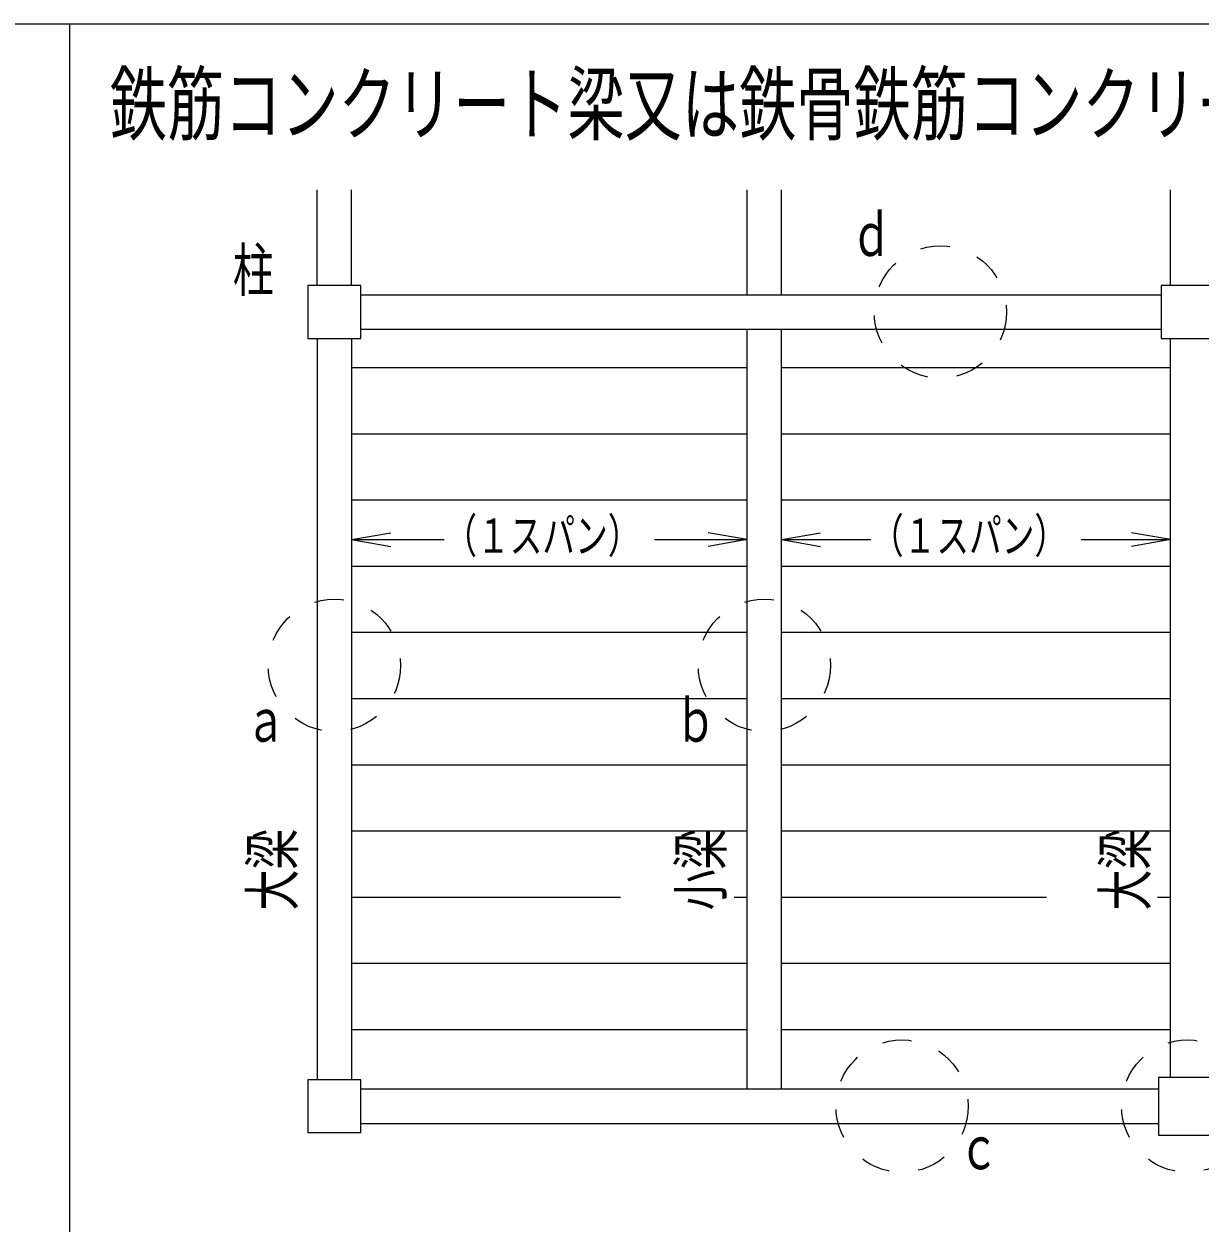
# Model space of a CAD drawing. Units: millimetres on the paper. Extents: x -350 to 3187, y -547 to 450.
# Drawn here: x 174.6 to 235, y 152 to 213.6 of the extents above; entities that cross this region are included whole.
import ezdxf
from ezdxf.enums import TextEntityAlignment as Align

# ---------------------------------------------------------------- set-up
doc = ezdxf.new("R2010")
doc.units = ezdxf.units.MM
doc.linetypes.add('USER1', pattern=[3, 1.5, -1.5])
doc.layers.add('0-2_M2-2-0', color=7, linetype='Continuous', lineweight=18)
doc.styles.add('ＭＳ ゴシック', font='')
doc.styles.get('ＭＳ ゴシック').set_extended_font_data('MS Gothic')

msp = doc.modelspace()

# ---------------------------------------------------------------- linework, layer by layer
at = {"layer": '0-2_M2-2-0'}
for p, q in [((-175.286, 213.585), (350.314, 213.585)), ((176.923, 213.585), (176.923, 25.116)), ((189.651, 200.152), (189.651, 205.072)), ((191.418, 200.152), (191.418, 205.072)), ((211.744, 199.676), (211.744, 205.072)), ((213.511, 199.676), (213.511, 205.072)), ((233.497, 200.152), (233.497, 205.072)), ((191.894, 199.676), (233.021, 199.676)), ((191.894, 197.909), (233.021, 197.909)), ((211.744, 158.889), (211.744, 197.909)), ((213.511, 158.889), (213.511, 197.909)), ((189.651, 197.433), (189.651, 159.365)), ((191.418, 197.433), (191.418, 159.365)), ((233.497, 159.5), (233.497, 197.433)), ((191.418, 195.937), (211.744, 195.937)), ((213.511, 195.937), (233.497, 195.937)), ((191.418, 192.538), (211.744, 192.538)), ((213.511, 192.538), (233.497, 192.538)), ((191.418, 189.139), (211.744, 189.139)), ((213.511, 189.139), (233.497, 189.139)), ((191.418, 187.1), (193.426, 187.454)), ((211.744, 187.1), (209.735, 187.454)), ((213.511, 187.1), (215.519, 187.454)), ((233.497, 187.1), (231.489, 187.454)), ((191.418, 187.1), (196.181, 187.1)), ((191.418, 187.1), (193.426, 186.746)), ((206.981, 187.1), (211.744, 187.1)), ((211.744, 187.1), (209.735, 186.746)), ((213.511, 187.1), (218.104, 187.1)), ((213.511, 187.1), (215.519, 186.746)), ((228.904, 187.1), (233.497, 187.1)), ((233.497, 187.1), (231.489, 186.746)), ((191.418, 185.74), (211.744, 185.74)), ((213.511, 185.74), (233.497, 185.74)), ((191.418, 182.341), (211.744, 182.341)), ((213.511, 182.341), (233.497, 182.341)), ((191.418, 178.942), (211.744, 178.942)), ((213.511, 178.942), (233.497, 178.942)), ((191.418, 175.543), (211.744, 175.543)), ((213.511, 175.543), (233.497, 175.543)), ((191.418, 172.145), (211.744, 172.145)), ((213.511, 172.145), (233.497, 172.145)), ((191.418, 168.746), (205.242, 168.746)), ((211.075, 168.746), (211.744, 168.746)), ((213.511, 168.746), (227.118, 168.746)), ((232.828, 168.746), (233.497, 168.746)), ((191.418, 165.347), (211.744, 165.347)), ((213.511, 165.347), (233.497, 165.347)), ((191.418, 161.948), (211.744, 161.948)), ((213.511, 161.948), (233.497, 161.948)), ((232.885, 159.5), (232.885, 156.509)), ((232.885, 159.5), (235.876, 159.5)), ((191.894, 158.889), (232.885, 158.889)), ((191.894, 157.121), (232.885, 157.121)), ((232.885, 156.509), (235.876, 156.509))]:
    msp.add_line(p, q, dxfattribs=at)
for points in [[(191.894, 197.433), (191.894, 200.152), (189.175, 200.152), (189.175, 197.433)], [(235.74, 197.433), (235.74, 200.152), (233.021, 200.152), (233.021, 197.433)], [(191.894, 156.645), (191.894, 159.365), (189.175, 159.365), (189.175, 156.645)]]:
    msp.add_lwpolyline(points, close=True, dxfattribs=at)
at = {"layer": '0-2_M2-2-0', "linetype": 'USER1'}
for centre in [(221.669, 198.792), (190.534, 180.642), (212.627, 180.642), (219.706, 158.005), (234.381, 158.005)]:
    msp.add_circle(centre, 3.399, dxfattribs=at)

# ---------------------------------------------------------------- texts
at = {"layer": '0-2_M2-2-0', "style": 'ＭＳ ゴシック', "width": 0.7}
for s, height, p in [('鉄筋コンクリート梁又は鉄骨鉄筋コンクリート梁の場合', 3.079, (178.992, 207.017)), ('ｄ', 2.199, (217.079, 201.012)), ('柱', 2.199, (185.314, 199.19)), ('（１スパン）', 1.76, (196.181, 185.9)), ('（１スパン）', 1.76, (218.104, 185.9)), ('ｂ', 2.199, (208.037, 176.063)), ('ａ', 2.199, (185.944, 176.063)), ('ｃ', 2.199, (222.594, 154.106))]:
    msp.add_text(s, height=height, dxfattribs=at).set_placement(p, align=Align.BOTTOM_LEFT)
for s, p in [('大梁', (189.103, 168.059)), ('小梁', (211.114, 168.059)), ('大梁', (232.921, 168.059))]:
    msp.add_text(s, height=2.199, rotation=90, dxfattribs=at).set_placement(p, align=Align.BOTTOM_LEFT)

doc.saveas('drawing.dxf')
